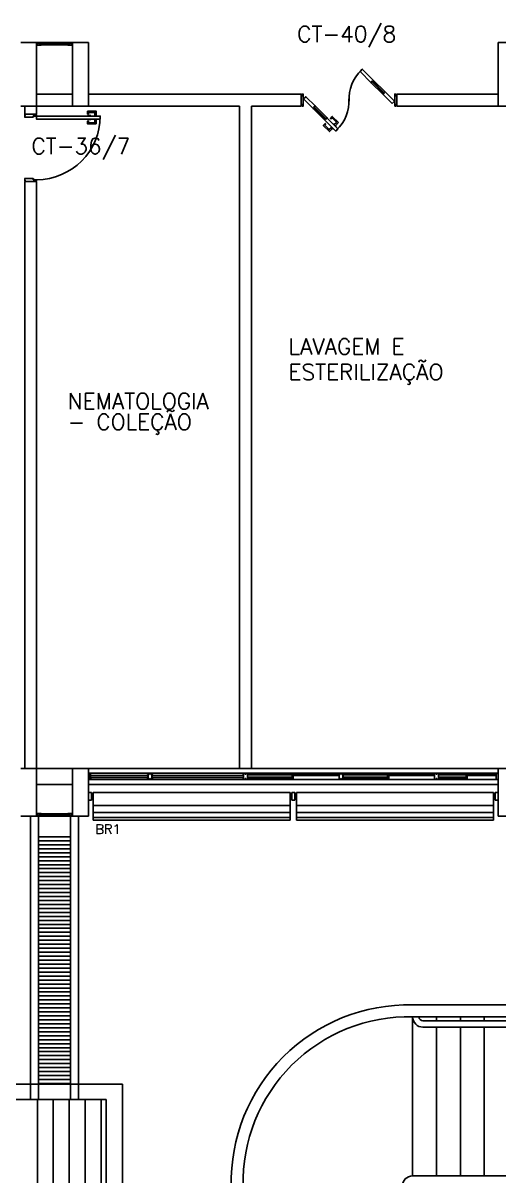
# Model space of a CAD drawing. Header units: millimetres. Extents: x 2686 to 2939, y 1294 to 1441.
# Drawn here: x 2784.3 to 2790.28, y 1327.4 to 1341.89 of the extents above; entities that cross this region are included whole.
import ezdxf

# ---------------------------------------------------------------- set-up
doc = ezdxf.new("R2010")
doc.units = ezdxf.units.MM
doc.linetypes.add('HIDDEN', pattern=[0.375, 0.25, -0.125])
for name, color, linetype in [('AR-ALV', 2, 'Continuous'), ('AR-ALV-C', 2, 'Continuous'), ('AR-BRISES', 1, 'Continuous'), ('AR-CALÇADA', 1, 'Continuous'), ('AR-COB VISTA 02', 1, 'Continuous'), ('AR-COB-V1', 1, 'Continuous'), ('AR-COB-V2', 1, 'Continuous'), ('AR-COB-V3', 1, 'Continuous'), ('AR-CORRIMAO-V', 52, 'Continuous'), ('AR-ESQ', 1, 'Continuous'), ('AR-ESTC', 3, 'Continuous'), ('AR-PEITORIL', 1, 'Continuous'), ('AR-PISO', 1, 'Continuous'), ('AR-PISO-V1', 1, 'Continuous'), ('AR-PORTA', 1, 'Continuous'), ('AR-PROJ', 1, 'HIDDEN'), ('BR-LINHAS', 1, 'Continuous'), ('BR-MONTANTE', 242, 'Continuous'), ('BR-PAINEL', 1, 'Continuous'), ('BR-SUPORTE', 1, 'Continuous'), ('BR-TEXTO', 2, 'Continuous'), ('DT-ESQ-BAGUETE-C', 1, 'Continuous'), ('DT-ESQ-BAGUETE-V', 1, 'Continuous'), ('DT-ESQ-CHAPA DOBRADA-V', 1, 'Continuous'), ('DT-ESQ-MARCO-V', 1, 'Continuous'), ('DT-ESQ-PERFIL CADEIRA-C', 2, 'Continuous'), ('DT-ESQ-PERFIL CADEIRA-V', 2, 'Continuous'), ('DT-ESQ-PERFIL U SIMPLES-C', 2, 'Continuous'), ('DT-ESQ-PERFIL U-C', 2, 'Continuous'), ('DT-ESQ-PERFIL U-V', 1, 'Continuous'), ('DT-ESQ-VENEZIANA-C', 1, 'Continuous'), ('DT-ESQ-VENEZIANA-V', 1, 'Continuous'), ('DT-ESQ-VIDRO-C', 2, 'Continuous'), ('DT-TXTMOD', 1, 'Continuous'), ('ENDEREÇO', 2, 'Continuous'), ('insercao', 4, 'Continuous'), ('maçaneta', 1, 'Continuous'), ('mov', 1, 'Continuous'), ('PLAT-CONG', 7, 'Continuous'), ('PM-PERFIL U-C', 2, 'Continuous'), ('PM-VIDRO', 2, 'Continuous'), ('pm1', 2, 'Continuous'), ('pm2', 2, 'Continuous'), ('TEXTO', 2, 'Continuous')]:
    doc.layers.add(name, color=color, linetype=linetype)
doc.styles.add('S10', font='simplex.shx', dxfattribs={"height": 0.1})
doc.styles.add('S12', font='simplex.shx', dxfattribs={"width": 1.1, "height": 0.12})
doc.styles.add('UNB-100', font='simplex.shx', dxfattribs={"height": 0.2})
doc.styles.add('UNB1-100', font='simplex.shx', dxfattribs={"height": 0.2})

# ---------------------------------------------------------------- blocks, each defined once
blk = doc.blocks.new('DET-GS-COBERTURA')
at = {"layer": 'AR-COB VISTA 02', "color": 2}
for p, q in [((210.953, -517.188), (210.953, -516.548)), ((211.153, -517.188), (211.153, -516.548)), ((211.353, -517.188), (211.353, -516.548)), ((211.553, -517.188), (211.553, -516.548)), ((211.753, -517.188), (211.753, -516.548))]:
    blk.add_line(p, q, dxfattribs=at)
at = {"layer": 'AR-COB-V1'}
blk.add_line((204.518, -516.548), (211.818, -516.548), dxfattribs=at)
at = {"layer": 'AR-COB-V2'}
blk.add_line((211.818, -520.383), (211.818, -516.548), dxfattribs=at)
at = {"layer": 'AR-COB-V3'}
for p, q in [((210.953, -517.188), (210.953, -517.827)), ((211.153, -517.188), (211.153, -517.827)), ((211.353, -517.188), (211.353, -517.827)), ((211.553, -517.188), (211.553, -517.827)), ((211.753, -517.188), (211.753, -517.827))]:
    blk.add_line(p, q, dxfattribs=at)
at = {"layer": 'AR-PISO', "linetype": 'Continuous'}
for p, q in [((210.868, -516.358), (210.868, -512.989)), ((211.468, -512.989), (210.868, -512.989)), ((210.968, -516.358), (210.968, -512.989)), ((211.368, -516.358), (211.368, -512.989)), ((211.468, -516.358), (211.468, -512.989)), ((210.968, -513.248), (211.368, -513.248)), ((210.968, -513.298), (211.368, -513.298)), ((210.968, -513.348), (211.368, -513.348)), ((210.968, -513.398), (211.368, -513.398)), ((210.968, -513.448), (211.368, -513.448)), ((210.968, -513.498), (211.368, -513.498)), ((210.968, -513.548), (211.368, -513.548)), ((210.968, -513.598), (211.368, -513.598)), ((210.968, -513.648), (211.368, -513.648)), ((210.968, -513.698), (211.368, -513.698)), ((210.968, -513.748), (211.368, -513.748)), ((210.968, -513.798), (211.368, -513.798)), ((210.968, -513.848), (211.368, -513.848)), ((210.968, -513.898), (211.368, -513.898)), ((210.968, -513.948), (211.368, -513.948)), ((210.968, -513.998), (211.368, -513.998)), ((210.968, -514.048), (211.368, -514.048)), ((210.968, -514.098), (211.368, -514.098)), ((210.968, -514.148), (211.368, -514.148)), ((210.968, -514.198), (211.368, -514.198)), ((210.968, -514.248), (211.368, -514.248)), ((210.968, -514.298), (211.368, -514.298)), ((210.968, -514.348), (211.368, -514.348)), ((210.968, -514.398), (211.368, -514.398)), ((210.968, -514.448), (211.368, -514.448)), ((210.968, -514.498), (211.368, -514.498)), ((210.968, -514.548), (211.368, -514.548)), ((210.968, -514.598), (211.368, -514.598)), ((210.968, -514.648), (211.368, -514.648)), ((210.968, -514.698), (211.368, -514.698)), ((210.968, -514.748), (211.368, -514.748)), ((210.968, -514.798), (211.368, -514.798)), ((210.968, -514.848), (211.368, -514.848)), ((210.968, -514.898), (211.368, -514.898)), ((210.968, -514.948), (211.368, -514.948)), ((210.968, -514.998), (211.368, -514.998)), ((210.968, -515.048), (211.368, -515.048)), ((210.968, -515.098), (211.368, -515.098)), ((210.968, -515.148), (211.368, -515.148)), ((210.968, -515.198), (211.368, -515.198)), ((210.968, -515.248), (211.368, -515.248)), ((210.968, -515.298), (211.368, -515.298)), ((210.968, -515.348), (211.368, -515.348)), ((210.968, -515.398), (211.368, -515.398)), ((210.968, -515.448), (211.368, -515.448)), ((210.968, -515.498), (211.368, -515.498)), ((210.968, -515.548), (211.368, -515.548)), ((210.968, -515.598), (211.368, -515.598)), ((210.968, -515.648), (211.368, -515.648)), ((210.968, -515.648), (211.368, -515.648)), ((210.968, -515.698), (211.368, -515.698)), ((210.968, -515.698), (211.368, -515.698)), ((210.968, -515.748), (211.368, -515.748)), ((210.968, -515.798), (211.368, -515.798)), ((210.968, -515.848), (211.368, -515.848)), ((210.968, -515.898), (211.368, -515.898)), ((210.968, -515.948), (211.368, -515.948)), ((210.968, -515.998), (211.368, -515.998)), ((210.968, -516.048), (211.368, -516.048)), ((210.968, -516.098), (211.368, -516.098)), ((210.968, -516.148), (211.368, -516.148)), ((210.968, -516.198), (211.368, -516.198)), ((210.968, -516.248), (211.368, -516.248)), ((211.818, -516.358), (204.518, -516.358)), ((210.968, -516.298), (211.368, -516.298)), ((210.968, -516.348), (211.368, -516.348))]:
    blk.add_line(p, q, dxfattribs=at)
at = {"layer": 'AR-PROJ'}
for p, q in [((210.868, -516.358), (210.868, -516.548)), ((210.968, -516.358), (210.968, -516.548)), ((211.368, -516.358), (211.368, -516.548)), ((211.468, -516.358), (211.468, -516.548))]:
    blk.add_line(p, q, dxfattribs=at)
blk = doc.blocks.new('A$C5F2C59A8')
at = {"layer": 'AR-ALV-C'}
for points in [[(4.85, 15.75), (4.85, 16.07, -0.426898), (7.13, 18.35), (9.83, 18.35)], [(5, 15.75), (5, 16.07, -0.427792), (7.13, 18.2), (9.83, 18.2)]]:
    blk.add_lwpolyline(points, format="xyb", dxfattribs=at)
at = {"layer": 'AR-CORRIMAO-V'}
for p, q in [((9.7, 18.15), (7.26, 18.15)), ((9.7, 18.07), (7.26, 18.07)), ((7.13, 16.2), (9.83, 16.2))]:
    blk.add_line(p, q, dxfattribs=at)
for radius in [0.13, 0.05]:
    blk.add_arc((7.26, 18.2), radius, 180, 270, dxfattribs=at)
at = {"layer": 'AR-PISO-V1'}
for p, q in [((7.13, 16.2), (7.13, 18.2)), ((7.43, 18.15), (7.43, 18.2)), ((7.73, 18.15), (7.73, 18.2)), ((8.03, 18.15), (8.03, 18.2)), ((7.43, 16.2), (7.43, 18.07)), ((7.73, 16.2), (7.73, 18.07)), ((8.03, 16.2), (8.03, 18.07))]:
    blk.add_line(p, q, dxfattribs=at)
blk = doc.blocks.new('EF50-P')
at = {"layer": 'DT-ESQ-BAGUETE-C', "ltscale": 0.1}
for points in [[(2.048, -0.125), (2.035, -0.125), (2.035, -0.124), (2.048, -0.124, 0.414214), (2.048, -0.123), (2.048, -0.112, 0.414214), (2.048, -0.112), (2.035, -0.112), (2.035, -0.11), (2.048, -0.11, -0.414214), (2.05, -0.112), (2.05, -0.124, -0.414214)], [(2.526, -0.125), (2.54, -0.125), (2.54, -0.124), (2.527, -0.124, -0.414214), (2.526, -0.123), (2.526, -0.112, -0.414214), (2.527, -0.112), (2.54, -0.112), (2.54, -0.11), (2.526, -0.11, 0.414214), (2.525, -0.112), (2.525, -0.124, 0.414214)], [(2.61, -0.08), (2.596, -0.08), (2.596, -0.078), (2.609, -0.078, 0.414214), (2.61, -0.078), (2.61, -0.067, 0.414214), (2.609, -0.067), (2.596, -0.067), (2.596, -0.065), (2.61, -0.065, -0.414214), (2.611, -0.067), (2.611, -0.078, -0.414214)], [(3.101, -0.08), (3.115, -0.08), (3.115, -0.078), (3.102, -0.078, -0.414214), (3.101, -0.078), (3.101, -0.067, -0.414214), (3.102, -0.067), (3.115, -0.067), (3.115, -0.065), (3.101, -0.065, 0.414214), (3.1, -0.067), (3.1, -0.078, 0.414214)], [(3.248, -0.125), (3.235, -0.125), (3.235, -0.124), (3.248, -0.124, 0.414214), (3.248, -0.123), (3.248, -0.112, 0.414214), (3.248, -0.112), (3.235, -0.112), (3.235, -0.11), (3.248, -0.11, -0.414214), (3.25, -0.112), (3.25, -0.124, -0.414214)], [(3.726, -0.125), (3.74, -0.125), (3.74, -0.124), (3.727, -0.124, -0.414214), (3.726, -0.123), (3.726, -0.112, -0.414214), (3.727, -0.112), (3.74, -0.112), (3.74, -0.11), (3.726, -0.11, 0.414214), (3.725, -0.112), (3.725, -0.124, 0.414214)], [(3.81, -0.08), (3.796, -0.08), (3.796, -0.078), (3.809, -0.078, 0.414214), (3.81, -0.078), (3.81, -0.067, 0.414214), (3.809, -0.067), (3.796, -0.067), (3.796, -0.065), (3.81, -0.065, -0.414214), (3.811, -0.067), (3.811, -0.078, -0.414214)], [(4.301, -0.08), (4.315, -0.08), (4.315, -0.078), (4.302, -0.078, -0.414214), (4.301, -0.078), (4.301, -0.067, -0.414214), (4.302, -0.067), (4.315, -0.067), (4.315, -0.065), (4.301, -0.065, 0.414214), (4.3, -0.067), (4.3, -0.078, 0.414214)], [(4.448, -0.125), (4.435, -0.125), (4.435, -0.124), (4.448, -0.124, 0.414214), (4.448, -0.123), (4.448, -0.112, 0.414214), (4.448, -0.112), (4.435, -0.112), (4.435, -0.11), (4.448, -0.11, -0.414214), (4.45, -0.112), (4.45, -0.124, -0.414214)], [(4.714, -0.125), (4.727, -0.125), (4.727, -0.124), (4.714, -0.124, -0.414214), (4.714, -0.123), (4.714, -0.112, -0.414214), (4.714, -0.112), (4.727, -0.112), (4.727, -0.11), (4.714, -0.11, 0.414214), (4.712, -0.112), (4.712, -0.124, 0.414214)], [(4.797, -0.08), (4.784, -0.08), (4.784, -0.078), (4.797, -0.078, 0.414214), (4.797, -0.078), (4.797, -0.067, 0.414214), (4.797, -0.067), (4.784, -0.067), (4.784, -0.065), (4.797, -0.065, -0.414214), (4.799, -0.067), (4.799, -0.078, -0.414214)], [(5.076, -0.08), (5.09, -0.08), (5.09, -0.078), (5.077, -0.078, -0.414214), (5.076, -0.078), (5.076, -0.067, -0.414214), (5.077, -0.067), (5.09, -0.067), (5.09, -0.065), (5.076, -0.065, 0.414214), (5.075, -0.067), (5.075, -0.078, 0.414214)]]:
    blk.add_lwpolyline(points, format="xyb", close=True, dxfattribs=at)
at = {"layer": 'DT-ESQ-BAGUETE-V', "ltscale": 0.1}
for p, q in [((2.048, -0.11), (2.526, -0.11)), ((2.61, -0.065), (3.101, -0.065)), ((3.248, -0.11), (3.726, -0.11)), ((3.81, -0.065), (4.301, -0.065)), ((4.448, -0.11), (4.714, -0.11)), ((4.797, -0.065), (5.076, -0.065))]:
    blk.add_line(p, q, dxfattribs=at)
at = {"layer": 'DT-ESQ-CHAPA DOBRADA-V', "ltscale": 0.1}
for p, q in [((2, -0.077), (2.561, -0.077)), ((2, -0.08), (2.561, -0.08)), ((3.2, -0.077), (3.761, -0.077)), ((3.2, -0.08), (3.761, -0.08)), ((4.4, -0.077), (4.749, -0.077)), ((4.4, -0.08), (4.749, -0.08))]:
    blk.add_line(p, q, dxfattribs=at)
at = {"layer": 'DT-ESQ-MARCO-V', "ltscale": 0.1}
for p, q in [((0.023, -0.06), (0.751, -0.06)), ((0.023, -0.14), (0.751, -0.14)), ((0.798, -0.06), (1.951, -0.06)), ((0.798, -0.14), (1.951, -0.14))]:
    blk.add_line(p, q, dxfattribs=at)
at = {"layer": 'DT-ESQ-PERFIL CADEIRA-C', "ltscale": 0.1}
for p, q in [((2, -0.134), (2.048, -0.134)), ((2.573, -0.134), (2.526, -0.134)), ((2.563, -0.088), (2.61, -0.088)), ((3.15, -0.088), (3.101, -0.088)), ((3.2, -0.134), (3.248, -0.134)), ((3.773, -0.134), (3.726, -0.134)), ((3.763, -0.088), (3.81, -0.088)), ((4.35, -0.088), (4.301, -0.088)), ((4.4, -0.134), (4.448, -0.134)), ((4.76, -0.134), (4.714, -0.134)), ((4.751, -0.088), (4.797, -0.088)), ((5.125, -0.088), (5.076, -0.088))]:
    blk.add_line(p, q, dxfattribs=at)
for points in [[(2.048, -0.135), (2, -0.135), (2, -0.134), (2.035, -0.134, -0.198912), (2.034, -0.133, -0.198913), (2.033, -0.132), (2.033, -0.112, 0.414214), (2.033, -0.112), (2, -0.112), (2, -0.11), (2.033, -0.11, -0.414214), (2.035, -0.112), (2.035, -0.124), (2.035, -0.125), (2.035, -0.132), (2.048, -0.132, -1)], [(2.526, -0.132, 1), (2.526, -0.135), (2.573, -0.135, 0.414214), (2.575, -0.133), (2.575, -0.112, 0.414214), (2.573, -0.11), (2.541, -0.11, 0.414214), (2.54, -0.112), (2.54, -0.132)], [(2.54, -0.134, 0.198913), (2.541, -0.133, 0.198913), (2.541, -0.132), (2.541, -0.112, -0.414214), (2.542, -0.112), (2.573, -0.112, -0.414214), (2.573, -0.112), (2.573, -0.133, -0.414214), (2.573, -0.134)], [(2.61, -0.087, -1), (2.61, -0.09), (2.563, -0.09, -0.414214), (2.561, -0.088), (2.561, -0.067, -0.414214), (2.563, -0.065), (2.595, -0.065, -0.414214), (2.596, -0.067), (2.596, -0.087)], [(2.596, -0.088, -0.198913), (2.595, -0.088, -0.198913), (2.595, -0.087), (2.595, -0.067, 0.414214), (2.594, -0.067), (2.563, -0.067, 0.414214), (2.563, -0.067), (2.563, -0.088, 0.414214), (2.563, -0.088)], [(3.101, -0.09), (3.15, -0.09), (3.15, -0.088), (3.115, -0.088, 0.198912), (3.116, -0.088, 0.198913), (3.116, -0.087), (3.116, -0.067, -0.414214), (3.117, -0.067), (3.15, -0.067), (3.15, -0.065), (3.116, -0.065, 0.414214), (3.115, -0.067), (3.115, -0.078), (3.115, -0.08), (3.115, -0.087), (3.101, -0.087, 1)], [(3.248, -0.135), (3.2, -0.135), (3.2, -0.134), (3.235, -0.134, -0.198912), (3.234, -0.133, -0.198913), (3.233, -0.132), (3.233, -0.112, 0.414214), (3.233, -0.112), (3.2, -0.112), (3.2, -0.11), (3.233, -0.11, -0.414214), (3.235, -0.112), (3.235, -0.124), (3.235, -0.125), (3.235, -0.132), (3.248, -0.132, -1)], [(3.726, -0.132, 1), (3.726, -0.135), (3.773, -0.135, 0.414214), (3.775, -0.133), (3.775, -0.112, 0.414214), (3.773, -0.11), (3.741, -0.11, 0.414214), (3.74, -0.112), (3.74, -0.132)], [(3.74, -0.134, 0.198913), (3.741, -0.133, 0.198913), (3.741, -0.132), (3.741, -0.112, -0.414214), (3.742, -0.112), (3.773, -0.112, -0.414214), (3.773, -0.112), (3.773, -0.133, -0.414214), (3.773, -0.134)], [(3.81, -0.087, -1), (3.81, -0.09), (3.763, -0.09, -0.414214), (3.761, -0.088), (3.761, -0.067, -0.414214), (3.763, -0.065), (3.795, -0.065, -0.414214), (3.796, -0.067), (3.796, -0.087)], [(3.796, -0.088, -0.198913), (3.795, -0.088, -0.198913), (3.795, -0.087), (3.795, -0.067, 0.414214), (3.794, -0.067), (3.763, -0.067, 0.414214), (3.763, -0.067), (3.763, -0.088, 0.414214), (3.763, -0.088)], [(4.301, -0.09), (4.35, -0.09), (4.35, -0.088), (4.315, -0.088, 0.198912), (4.316, -0.088, 0.198913), (4.316, -0.087), (4.316, -0.067, -0.414214), (4.317, -0.067), (4.35, -0.067), (4.35, -0.065), (4.316, -0.065, 0.414214), (4.315, -0.067), (4.315, -0.078), (4.315, -0.08), (4.315, -0.087), (4.301, -0.087, 1)], [(4.448, -0.135), (4.4, -0.135), (4.4, -0.134), (4.435, -0.134, -0.198912), (4.434, -0.133, -0.198913), (4.433, -0.132), (4.433, -0.112, 0.414214), (4.433, -0.112), (4.4, -0.112), (4.4, -0.11), (4.433, -0.11, -0.414214), (4.435, -0.112), (4.435, -0.124), (4.435, -0.125), (4.435, -0.132), (4.448, -0.132, -1)], [(4.714, -0.132, 1), (4.714, -0.135), (4.76, -0.135, 0.414214), (4.762, -0.133), (4.762, -0.112, 0.414214), (4.76, -0.11), (4.729, -0.11, 0.414214), (4.727, -0.112), (4.727, -0.132)], [(4.727, -0.134, 0.198913), (4.729, -0.133, 0.198913), (4.729, -0.132), (4.729, -0.112, -0.414214), (4.729, -0.112), (4.76, -0.112, -0.414214), (4.761, -0.112), (4.761, -0.133, -0.414214), (4.76, -0.134)], [(4.797, -0.087, -1), (4.797, -0.09), (4.751, -0.09, -0.414214), (4.749, -0.088), (4.749, -0.067, -0.414214), (4.751, -0.065), (4.782, -0.065, -0.414214), (4.784, -0.067), (4.784, -0.087)], [(4.784, -0.088, -0.198913), (4.783, -0.088, -0.198913), (4.782, -0.087), (4.782, -0.067, 0.414214), (4.782, -0.067), (4.751, -0.067, 0.414214), (4.75, -0.067), (4.75, -0.088, 0.414214), (4.751, -0.088)], [(5.076, -0.09), (5.125, -0.09), (5.125, -0.088), (5.09, -0.088, 0.198912), (5.091, -0.088, 0.198913), (5.091, -0.087), (5.091, -0.067, -0.414214), (5.092, -0.067), (5.125, -0.067), (5.125, -0.065), (5.091, -0.065, 0.414214), (5.09, -0.067), (5.09, -0.078), (5.09, -0.08), (5.09, -0.087), (5.076, -0.087, 1)]]:
    blk.add_lwpolyline(points, format="xyb", close=True, dxfattribs=at)
at = {"layer": 'DT-ESQ-PERFIL CADEIRA-V', "ltscale": 0.1}
for p, q in [((2.048, -0.135), (2.526, -0.135)), ((2.595, -0.09), (3.101, -0.09)), ((3.248, -0.135), (3.726, -0.135)), ((3.795, -0.09), (4.301, -0.09)), ((4.448, -0.135), (4.714, -0.135)), ((4.782, -0.09), (5.076, -0.09))]:
    blk.add_line(p, q, dxfattribs=at)
at = {"layer": 'DT-ESQ-PERFIL U SIMPLES-C', "ltscale": 0.1}
for points in [[(2.563, -0.102), (2.571, -0.102), (2.571, -0.1), (2.563, -0.1, -0.414214), (2.563, -0.1), (2.563, -0.092, -0.414214), (2.563, -0.091), (2.571, -0.091), (2.571, -0.09), (2.563, -0.09, 0.414214), (2.561, -0.092), (2.561, -0.1, 0.414214)], [(2.573, -0.098), (2.565, -0.098), (2.565, -0.1), (2.573, -0.1, -0.414214), (2.573, -0.1), (2.573, -0.108, -0.414214), (2.573, -0.108), (2.565, -0.108), (2.565, -0.11), (2.573, -0.11, 0.414214), (2.575, -0.108), (2.575, -0.1, 0.414214)], [(3.763, -0.102), (3.771, -0.102), (3.771, -0.1), (3.763, -0.1, -0.414214), (3.763, -0.1), (3.763, -0.092, -0.414214), (3.763, -0.091), (3.771, -0.091), (3.771, -0.09), (3.763, -0.09, 0.414214), (3.761, -0.092), (3.761, -0.1, 0.414214)], [(3.773, -0.098), (3.765, -0.098), (3.765, -0.1), (3.773, -0.1, -0.414214), (3.773, -0.1), (3.773, -0.108, -0.414214), (3.773, -0.108), (3.765, -0.108), (3.765, -0.11), (3.773, -0.11, 0.414214), (3.775, -0.108), (3.775, -0.1, 0.414214)], [(4.751, -0.102), (4.759, -0.102), (4.759, -0.1), (4.751, -0.1, -0.414214), (4.75, -0.1), (4.75, -0.092, -0.414214), (4.751, -0.091), (4.759, -0.091), (4.759, -0.09), (4.751, -0.09, 0.414214), (4.749, -0.092), (4.749, -0.1, 0.414214)], [(4.76, -0.098), (4.752, -0.098), (4.752, -0.1), (4.76, -0.1, -0.414214), (4.761, -0.1), (4.761, -0.108, -0.414214), (4.76, -0.108), (4.752, -0.108), (4.752, -0.11), (4.76, -0.11, 0.414214), (4.762, -0.108), (4.762, -0.1, 0.414214)]]:
    blk.add_lwpolyline(points, format="xyb", close=True, dxfattribs=at)
at = {"layer": 'DT-ESQ-PERFIL U-C', "ltscale": 0.1}
for points in [[(0.025, -0.123), (0.025, -0.086), (0.038, -0.086, 1), (0.038, -0.083), (0.025, -0.083), (0.025, -0.062, 0.414214), (0.023, -0.06), (0.001, -0.06, 0.414214), (0, -0.062), (0, -0.075), (0.001, -0.075), (0.001, -0.062), (0.023, -0.062), (0.023, -0.083, 0.414214), (0.025, -0.084, 0.414214), (0.023, -0.086), (0.023, -0.123), (0.023, -0.139), (0.001, -0.139), (0.001, -0.125), (0, -0.125), (0, -0.139, 0.414214), (0.001, -0.14), (0.023, -0.14, 0.414214), (0.025, -0.139)], [(0.04, -0.086), (0.026, -0.086, 0.414214), (0.025, -0.087), (0.025, -0.114, 0.414214), (0.026, -0.116), (0.04, -0.116), (0.04, -0.114), (0.026, -0.114), (0.026, -0.087), (0.04, -0.087)], [(0.75, -0.123), (0.75, -0.086), (0.737, -0.086, -1), (0.737, -0.083), (0.75, -0.083), (0.75, -0.062, -0.414214), (0.751, -0.06), (0.773, -0.06, -0.414214), (0.775, -0.062), (0.775, -0.075), (0.773, -0.075), (0.773, -0.062), (0.751, -0.062), (0.751, -0.083, -0.414214), (0.75, -0.084, -0.414214), (0.751, -0.086), (0.751, -0.123), (0.751, -0.139), (0.773, -0.139), (0.773, -0.125), (0.775, -0.125), (0.775, -0.139, -0.414214), (0.773, -0.14), (0.751, -0.14, -0.414214), (0.75, -0.139)], [(0.735, -0.086), (0.748, -0.086, -0.414214), (0.75, -0.087), (0.75, -0.114, -0.414214), (0.748, -0.116), (0.735, -0.116), (0.735, -0.114), (0.748, -0.114), (0.748, -0.087), (0.735, -0.087)], [(0.8, -0.123), (0.8, -0.086), (0.813, -0.086, 1), (0.813, -0.083), (0.8, -0.083), (0.8, -0.062, 0.414214), (0.798, -0.06), (0.776, -0.06, 0.414214), (0.775, -0.062), (0.775, -0.075), (0.776, -0.075), (0.776, -0.062), (0.798, -0.062), (0.798, -0.083, 0.414214), (0.8, -0.084, 0.414214), (0.798, -0.086), (0.798, -0.123), (0.798, -0.139), (0.776, -0.139), (0.776, -0.125), (0.775, -0.125), (0.775, -0.139, 0.414214), (0.776, -0.14), (0.798, -0.14, 0.414214), (0.8, -0.139)], [(0.815, -0.086), (0.801, -0.086, 0.414214), (0.8, -0.087), (0.8, -0.114, 0.414214), (0.801, -0.116), (0.815, -0.116), (0.815, -0.114), (0.801, -0.114), (0.801, -0.087), (0.815, -0.087)], [(1.95, -0.123), (1.95, -0.086), (1.936, -0.086, -1), (1.936, -0.083), (1.95, -0.083), (1.95, -0.062, -0.414214), (1.951, -0.06), (1.973, -0.06, -0.414214), (1.975, -0.062), (1.975, -0.075), (1.973, -0.075), (1.973, -0.062), (1.951, -0.062), (1.951, -0.083, -0.414214), (1.95, -0.084, -0.414214), (1.951, -0.086), (1.951, -0.123), (1.951, -0.139), (1.973, -0.139), (1.973, -0.125), (1.975, -0.125), (1.975, -0.139, -0.414214), (1.973, -0.14), (1.951, -0.14, -0.414214), (1.95, -0.139)], [(1.935, -0.086), (1.948, -0.086, -0.414214), (1.95, -0.087), (1.95, -0.114, -0.414214), (1.948, -0.116), (1.935, -0.116), (1.935, -0.114), (1.948, -0.114), (1.948, -0.087), (1.935, -0.087)], [(1.975, -0.062, -0.414214), (1.976, -0.06), (1.998, -0.06, -0.414214), (2, -0.062), (2, -0.139, -0.414214), (1.998, -0.14), (1.976, -0.14, -0.414214), (1.975, -0.139), (1.975, -0.125), (1.976, -0.125), (1.976, -0.138, 0.414214), (1.977, -0.139), (1.998, -0.139, 0.414214), (1.998, -0.138), (1.998, -0.062, 0.414214), (1.998, -0.062), (1.977, -0.062, 0.414214), (1.976, -0.062), (1.976, -0.075), (1.975, -0.075)], [(3.175, -0.062, 0.414214), (3.173, -0.06), (3.151, -0.06, 0.414214), (3.15, -0.062), (3.15, -0.139, 0.414214), (3.151, -0.14), (3.173, -0.14, 0.414214), (3.175, -0.139), (3.175, -0.125), (3.173, -0.125), (3.173, -0.138, -0.414214), (3.173, -0.139), (3.152, -0.139, -0.414214), (3.151, -0.138), (3.151, -0.062, -0.414214), (3.152, -0.062), (3.173, -0.062, -0.414214), (3.173, -0.062), (3.173, -0.075), (3.175, -0.075)], [(3.175, -0.062, -0.414214), (3.176, -0.06), (3.198, -0.06, -0.414214), (3.2, -0.062), (3.2, -0.139, -0.414214), (3.198, -0.14), (3.176, -0.14, -0.414214), (3.175, -0.139), (3.175, -0.125), (3.176, -0.125), (3.176, -0.138, 0.414214), (3.177, -0.139), (3.198, -0.139, 0.414214), (3.198, -0.138), (3.198, -0.062, 0.414214), (3.198, -0.062), (3.177, -0.062, 0.414214), (3.176, -0.062), (3.176, -0.075), (3.175, -0.075)], [(4.375, -0.062, 0.414214), (4.373, -0.06), (4.351, -0.06, 0.414214), (4.35, -0.062), (4.35, -0.139, 0.414214), (4.351, -0.14), (4.373, -0.14, 0.414214), (4.375, -0.139), (4.375, -0.125), (4.373, -0.125), (4.373, -0.138, -0.414214), (4.373, -0.139), (4.352, -0.139, -0.414214), (4.351, -0.138), (4.351, -0.062, -0.414214), (4.352, -0.062), (4.373, -0.062, -0.414214), (4.373, -0.062), (4.373, -0.075), (4.375, -0.075)], [(4.375, -0.062, -0.414214), (4.376, -0.06), (4.398, -0.06, -0.414214), (4.4, -0.062), (4.4, -0.139, -0.414214), (4.398, -0.14), (4.376, -0.14, -0.414214), (4.375, -0.139), (4.375, -0.125), (4.376, -0.125), (4.376, -0.138, 0.414214), (4.377, -0.139), (4.398, -0.139, 0.414214), (4.398, -0.138), (4.398, -0.062, 0.414214), (4.398, -0.062), (4.377, -0.062, 0.414214), (4.376, -0.062), (4.376, -0.075), (4.375, -0.075)], [(5.15, -0.062, 0.414214), (5.148, -0.06), (5.126, -0.06, 0.414214), (5.125, -0.062), (5.125, -0.139, 0.414214), (5.126, -0.14), (5.148, -0.14, 0.414214), (5.15, -0.139), (5.15, -0.125), (5.148, -0.125), (5.148, -0.138, -0.414214), (5.148, -0.139), (5.127, -0.139, -0.414214), (5.126, -0.138), (5.126, -0.062, -0.414214), (5.127, -0.062), (5.148, -0.062, -0.414214), (5.148, -0.062), (5.148, -0.075), (5.15, -0.075)]]:
    blk.add_lwpolyline(points, format="xyb", close=True, dxfattribs=at)
for points in [[(0.025, -0.084), (0.038, -0.084)], [(0.75, -0.084), (0.737, -0.084)], [(0.8, -0.084), (0.813, -0.084)], [(1.95, -0.084), (1.936, -0.084)]]:
    blk.add_lwpolyline(points, dxfattribs=at)
at = {"layer": 'DT-ESQ-PERFIL U-V', "ltscale": 0.1}
for p, q in [((1.998, -0.06), (3.151, -0.06)), ((1.998, -0.14), (3.151, -0.14)), ((3.198, -0.06), (4.351, -0.06)), ((3.198, -0.14), (4.351, -0.14)), ((4.398, -0.06), (5.126, -0.06)), ((4.398, -0.14), (5.126, -0.14))]:
    blk.add_line(p, q, dxfattribs=at)
at = {"layer": 'DT-ESQ-VENEZIANA-C', "ltscale": 0.1}
for p, q in [((0.026, -0.113), (0.748, -0.113)), ((0.026, -0.114), (0.748, -0.114)), ((0.801, -0.113), (1.948, -0.113)), ((0.801, -0.114), (1.948, -0.114))]:
    blk.add_line(p, q, dxfattribs=at)
at = {"layer": 'DT-ESQ-VENEZIANA-V', "ltscale": 0.1}
for p, q in [((0.026, -0.087), (0.748, -0.087)), ((0.801, -0.087), (1.948, -0.087))]:
    blk.add_line(p, q, dxfattribs=at)
at = {"layer": 'DT-ESQ-VIDRO-C', "ltscale": 0.1}
for points in [[(2.038, -0.13), (2.038, -0.127), (2.537, -0.127), (2.537, -0.13)], [(3.112, -0.085), (3.112, -0.082), (2.599, -0.082), (2.599, -0.085)], [(3.238, -0.13), (3.238, -0.127), (3.737, -0.127), (3.737, -0.13)], [(4.312, -0.085), (4.312, -0.082), (3.799, -0.082), (3.799, -0.085)], [(4.438, -0.13), (4.438, -0.127), (4.724, -0.127), (4.724, -0.13)], [(5.087, -0.085), (5.087, -0.082), (4.786, -0.082), (4.786, -0.085)]]:
    blk.add_lwpolyline(points, close=True, dxfattribs=at)
at = {"layer": 'DT-TXTMOD', "ltscale": 0.1, "style": 'S10', "flags": 3}
for tag, p in [('M01', (0.025, -0.28)), ('M02', (0.325, -0.28)), ('M03', (0.627, -0.28)), ('M04', (0.929, -0.28)), ('M05', (1.231, -0.28)), ('M06', (1.532, -0.28)), ('M07', (1.834, -0.28)), ('M08', (2.136, -0.28)), ('M09', (2.438, -0.28)), ('M10', (2.739, -0.28)), ('M11', (3.041, -0.28)), ('M12', (3.343, -0.28)), ('M13', (3.645, -0.28)), ('M14', (3.946, -0.28)), ('M15', (4.248, -0.28)), ('M16', (4.55, -0.28)), ('M17', (4.852, -0.28))]:
    blk.add_attdef(tag, p, '', height=0.1, dxfattribs=at)
blk = doc.blocks.new('EF01-P')
at = {"layer": 'DT-ESQ-BAGUETE-C', "ltscale": 0.1}
for points in [[(0.002, 0.035), (0.015, 0.035), (0.015, 0.033), (0.002, 0.033), (0.002, 0.005), (0.015, 0.005), (0.015, 0.004), (0.002, 0.004, -0.414214), (0, 0.005), (0, 0.033, -0.414214)], [(0.448, 0.035), (0.435, 0.035), (0.435, 0.033), (0.448, 0.033), (0.448, 0.005), (0.435, 0.005), (0.435, 0.004), (0.448, 0.004, 0.414214), (0.45, 0.005), (0.45, 0.033, 0.414214)]]:
    blk.add_lwpolyline(points, format="xyb", close=True, dxfattribs=at)
at = {"layer": 'DT-ESQ-PERFIL CADEIRA-C', "ltscale": 0.1}
for points in [[(0.01, 0.002), (0.01, 0.003), (0.002, 0.003, 1), (0.002, 0), (0.015, 0, 0.414214), (0.016, 0.002), (0.016, 0.033), (0.043, 0.033)], [(0.043, 0.006), (0.018, 0.006), (0.018, 0.016), (0.016, 0.016), (0.016, 0.006, 0.414214), (0.018, 0.005), (0.043, 0.005), (0.056, 0.005, 1), (0.056, 0.008), (0.043, 0.008), (0.043, 0.02), (0.043, 0.032), (0.056, 0.032, 1), (0.056, 0.035), (0.043, 0.035), (0.016, 0.035, 0.414214), (0.015, 0.033), (0.015, 0.002), (0.002, 0.002)], [(0.041, 0.02), (0.041, 0.032, -0.414214), (0.043, 0.033), (0.056, 0.033)], [(0.041, 0.02), (0.041, 0.008, 0.414214), (0.043, 0.006), (0.056, 0.006)], [(0.407, 0.006), (0.432, 0.006), (0.432, 0.016), (0.433, 0.016), (0.433, 0.006, -0.414214), (0.432, 0.005), (0.407, 0.005), (0.394, 0.005, -1), (0.394, 0.008), (0.407, 0.008), (0.407, 0.02), (0.407, 0.032), (0.394, 0.032, -1), (0.394, 0.035), (0.407, 0.035), (0.433, 0.035, -0.414214), (0.435, 0.033), (0.435, 0.002), (0.448, 0.002)], [(0.408, 0.02), (0.408, 0.032, 0.414214), (0.407, 0.033), (0.394, 0.033)], [(0.408, 0.02), (0.408, 0.008, -0.414214), (0.407, 0.006), (0.394, 0.006)], [(0.44, 0.002), (0.44, 0.003), (0.448, 0.003, -1), (0.448, 0), (0.435, 0, -0.414214), (0.433, 0.002), (0.433, 0.033), (0.407, 0.033)]]:
    blk.add_lwpolyline(points, format="xyb", dxfattribs=at)
at = {"layer": 'DT-ESQ-PERFIL CADEIRA-V', "ltscale": 0.1}
blk.add_line((0.015, 0), (0.435, 0), dxfattribs=at)
at = {"layer": 'DT-ESQ-VENEZIANA-C', "ltscale": 0.1}
for p, q in [((0.043, 0.011), (0.407, 0.011)), ((0.043, 0.009), (0.407, 0.009))]:
    blk.add_line(p, q, dxfattribs=at)
at = {"layer": 'DT-ESQ-VENEZIANA-V', "ltscale": 0.1}
blk.add_line((0.043, 0.031), (0.407, 0.031), dxfattribs=at)
blk = doc.blocks.new('BR-MODULO1')
at = {"layer": 'BR-LINHAS'}
for p, q in [((0.06, -0.265), (2.535, -0.265)), ((2.615, -0.265), (5.09, -0.265)), ((0.06, -0.352), (2.535, -0.352)), ((0.06, -0.415), (2.535, -0.415)), ((2.615, -0.352), (5.09, -0.352)), ((2.615, -0.415), (5.09, -0.415))]:
    blk.add_line(p, q, dxfattribs=at)
at = {"layer": 'BR-MONTANTE'}
for p, q in [((0, -0.1), (0, -0.2)), ((0, -0.1), (0.04, -0.1)), ((0.04, -0.1), (0.04, -0.2)), ((2.555, -0.1), (2.595, -0.1)), ((2.555, -0.1), (2.555, -0.2)), ((2.595, -0.1), (2.595, -0.2)), ((5.11, -0.1), (5.11, -0.2)), ((5.11, -0.1), (5.15, -0.1)), ((5.15, -0.1), (5.15, -0.2)), ((0, -0.2), (0.04, -0.2)), ((2.555, -0.2), (2.595, -0.2)), ((5.11, -0.2), (5.15, -0.2))]:
    blk.add_line(p, q, dxfattribs=at)
at = {"layer": 'BR-PAINEL'}
for p, q in [((0.06, -0.1), (2.535, -0.1)), ((0.06, -0.1), (0.06, -0.45)), ((2.535, -0.1), (2.535, -0.45)), ((2.615, -0.1), (2.615, -0.45)), ((2.615, -0.1), (5.09, -0.1)), ((5.09, -0.1), (5.09, -0.45)), ((0.06, -0.45), (2.535, -0.45)), ((2.615, -0.45), (5.09, -0.45))]:
    blk.add_line(p, q, dxfattribs=at)
at = {"layer": 'BR-SUPORTE'}
for p, q in [((0.04, -0.14), (0.06, -0.14)), ((0.05, -0.14), (0.05, -0.16)), ((2.535, -0.14), (2.555, -0.14)), ((2.545, -0.14), (2.545, -0.16)), ((2.615, -0.14), (2.595, -0.14)), ((2.605, -0.14), (2.605, -0.16)), ((5.09, -0.14), (5.11, -0.14)), ((5.1, -0.14), (5.1, -0.16)), ((0.04, -0.16), (0.06, -0.16)), ((2.535, -0.16), (2.555, -0.16)), ((2.615, -0.16), (2.595, -0.16)), ((5.09, -0.16), (5.11, -0.16))]:
    blk.add_line(p, q, dxfattribs=at)
blk = doc.blocks.new('PM7B')
at = {"layer": 'maçaneta'}
for points in [[(0.732, -0.208), (0.771, -0.247), (0.785, -0.233), (0.758, -0.206, -0.414214), (0.758, -0.204), (0.813, -0.148), (0.827, -0.162), (0.834, -0.155), (0.81, -0.13)], [(0.806, -0.282), (0.845, -0.321), (0.923, -0.243), (0.898, -0.219), (0.891, -0.226), (0.905, -0.24), (0.849, -0.295, -0.414214), (0.847, -0.295), (0.82, -0.268)], [(0.845, -0.321), (0.806, -0.282), (0.82, -0.268), (0.847, -0.295, 0.414214), (0.849, -0.295), (0.905, -0.24), (0.891, -0.226), (0.898, -0.219), (0.923, -0.243)]]:
    blk.add_lwpolyline(points, format="xyb", close=True, dxfattribs=at)
for points in [[(0.792, -0.226), (0.764, -0.254), (0.767, -0.258), (0.795, -0.229)], [(0.792, -0.226), (0.764, -0.254), (0.767, -0.258), (0.795, -0.229)], [(0.827, -0.261), (0.799, -0.289), (0.795, -0.286), (0.824, -0.258)], [(0.827, -0.261), (0.799, -0.289), (0.795, -0.286), (0.824, -0.258)]]:
    blk.add_lwpolyline(points, close=True, dxfattribs=at)
at = {"layer": 'mov'}
for centre, start, end in [((0.099, 0.089), 356.8029, 46.3992), ((1.101, 0.061), 176.8029, 226.3992)]:
    blk.add_arc(centre, 0.501, start, end, dxfattribs=at)
at = {"layer": 'PM-PERFIL U-C'}
for p, q in [((0.01, 0.14), (0.01, 0.149)), ((0.012, 0.15), (0.023, 0.15)), ((0.023, 0.148), (0.012, 0.148)), ((0.012, 0.148), (0.012, 0.14)), ((0.023, 0.148), (0.023, 0.002)), ((0.025, 0.149), (0.025, 0.001)), ((1.175, 0.149), (1.175, 0.001)), ((1.188, 0.15), (1.176, 0.15)), ((1.177, 0.148), (1.188, 0.148)), ((1.177, 0.148), (1.177, 0.002)), ((1.188, 0.148), (1.188, 0.14)), ((1.19, 0.14), (1.19, 0.149)), ((0, 0.12), (0, 0.139)), ((0.002, 0.12), (0, 0.12)), ((0, 0.012), (0, 0.03)), ((0, 0.03), (0.002, 0.03)), ((0.001, 0.14), (0.01, 0.14)), ((0.01, 0.01), (0.001, 0.01)), ((0.01, 0.138), (0.002, 0.138)), ((0.002, 0.138), (0.002, 0.12)), ((0.002, 0.03), (0.002, 0.012)), ((0.002, 0.012), (0.01, 0.012)), ((0.01, 0.001), (0.01, 0.01)), ((0.012, 0.01), (0.012, 0.002)), ((0.012, 0.002), (0.023, 0.002)), ((0.023, 0), (0.012, 0)), ((1.188, 0.002), (1.177, 0.002)), ((1.176, 0), (1.188, 0)), ((1.188, 0.01), (1.188, 0.002)), ((1.189, 0.138), (1.198, 0.138)), ((1.198, 0.012), (1.189, 0.012)), ((1.198, 0.14), (1.19, 0.14)), ((1.19, 0.01), (1.198, 0.01)), ((1.19, 0.001), (1.19, 0.01)), ((1.198, 0.138), (1.198, 0.12)), ((1.198, 0.12), (1.2, 0.12)), ((1.198, 0.03), (1.198, 0.012)), ((1.2, 0.03), (1.198, 0.03)), ((1.2, 0.12), (1.2, 0.139)), ((1.2, 0.012), (1.2, 0.03))]:
    blk.add_line(p, q, dxfattribs=at)
for centre, start, end in [((0.012, 0.149), 90, 180), ((0.023, 0.149), 0, 90), ((1.176, 0.149), 90, 180), ((1.188, 0.149), 0, 90), ((0.001, 0.139), 90, 180), ((0.001, 0.012), 180, 270), ((0.01, 0.14), 270, 0), ((0.01, 0.01), 0, 90), ((0.012, 0.001), 180, 270), ((0.023, 0.001), 269.9386, 0), ((1.176, 0.001), 180, 270.0614), ((1.189, 0.14), 180, 270), ((1.189, 0.01), 90, 180), ((1.188, 0.001), 270, 0), ((1.198, 0.139), 0, 90), ((1.198, 0.012), 270, 0)]:
    blk.add_arc(centre, 0.0015, start, end, dxfattribs=at)
at = {"layer": 'PM-VIDRO'}
for p, q in [((0.161, 0.171), (0.302, 0.312)), ((0.309, 0.305), (0.168, 0.164)), ((0.891, -0.155), (1.032, -0.014)), ((1.039, -0.021), (0.898, -0.162))]:
    blk.add_line(p, q, dxfattribs=at)
at = {"layer": 'pm1'}
for p, q in [((0.302, 0.312), (0.291, 0.323)), ((0.302, 0.312), (0.309, 0.319)), ((0.327, 0.302), (0.309, 0.319)), ((0.316, 0.312), (0.309, 0.305)), ((0.32, 0.294), (0.309, 0.305)), ((0.327, 0.302), (0.32, 0.294)), ((0.03, 0.061), (0.15, 0.181)), ((0.178, 0.153), (0.058, 0.033)), ((0.15, 0.181), (0.161, 0.171)), ((0.154, 0.164), (0.161, 0.171)), ((0.171, 0.146), (0.154, 0.164)), ((0.168, 0.164), (0.161, 0.157)), ((0.168, 0.164), (0.178, 0.153)), ((0.178, 0.153), (0.171, 0.146)), ((0.058, 0.033), (0.03, 0.061)), ((1.022, -0.003), (1.029, 0.004)), ((1.029, 0.004), (1.046, -0.014)), ((0.873, -0.152), (0.88, -0.144)), ((0.88, -0.144), (0.891, -0.155)), ((1.032, -0.014), (1.039, -0.007)), ((1.046, -0.014), (1.039, -0.021)), ((0.873, -0.152), (0.891, -0.169)), ((0.884, -0.162), (0.891, -0.155)), ((0.898, -0.162), (0.891, -0.169)), ((0.898, -0.162), (0.909, -0.173))]:
    blk.add_line(p, q, dxfattribs=at)
for points in [[(0.291, 0.323), (0.433, 0.464), (0.461, 0.436), (0.32, 0.294)], [(1.032, -0.014), (1.022, -0.003), (1.142, 0.117), (1.17, 0.089), (1.05, -0.031), (1.039, -0.021)], [(0.909, -0.173), (0.767, -0.314), (0.739, -0.286), (0.873, -0.152)]]:
    blk.add_lwpolyline(points, dxfattribs=at)
at = {"layer": 'pm2', "color": 1}
for p, q in [((0.15, 0.181), (0.291, 0.323)), ((0.32, 0.294), (0.178, 0.153)), ((0.88, -0.144), (1.022, -0.003)), ((1.05, -0.031), (0.909, -0.173))]:
    blk.add_line(p, q, dxfattribs=at)
blk = doc.blocks.new('PM3')
at = {"layer": 'maçaneta'}
for points in [[(0.02, 0.825), (-0.035, 0.825), (-0.035, 0.715), (0, 0.715), (0, 0.725), (-0.02, 0.725), (-0.02, 0.804, -0.414214), (-0.019, 0.805), (0.02, 0.805)], [(0.125, 0.825), (0.07, 0.825), (0.07, 0.805), (0.108, 0.805, -0.414214), (0.11, 0.804), (0.11, 0.725), (0.09, 0.725), (0.09, 0.715), (0.125, 0.715)]]:
    blk.add_lwpolyline(points, format="xyb", close=True, dxfattribs=at)
for points in [[(0.02, 0.715), (0.02, 0.755), (0.025, 0.755), (0.025, 0.715)], [(0.07, 0.715), (0.07, 0.755), (0.065, 0.755), (0.065, 0.715)]]:
    blk.add_lwpolyline(points, close=True, dxfattribs=at)
at = {"layer": 'mov'}
blk.add_arc((0.025, 0.075), 0.8, 0, 90, dxfattribs=at)
at = {"layer": 'PM-PERFIL U-C'}
for p, q in [((0, 0.045), (0, 0.063)), ((0.002, 0.045), (0, 0.045)), ((0.001, 0.065), (0.01, 0.065)), ((0.002, 0.063), (0.002, 0.045)), ((0.01, 0.063), (0.002, 0.063)), ((0.01, 0.065), (0.01, 0.073)), ((0.011, 0.075), (0.023, 0.075)), ((0.012, 0.073), (0.012, 0.064)), ((0.023, 0.073), (0.012, 0.073)), ((0.023, 0.033), (0.023, 0.073)), ((0.038, 0.032), (0.024, 0.032)), ((0.025, 0.073), (0.025, 0.034)), ((0.038, 0.034), (0.025, 0.034)), ((0.038, 0.032), (0.038, -0.073)), ((0.04, 0.032), (0.04, -0.074)), ((0.81, 0.032), (0.81, -0.074)), ((0.812, 0.034), (0.825, 0.034)), ((0.812, 0.032), (0.826, 0.032)), ((0.812, 0.032), (0.812, -0.073)), ((0.825, 0.073), (0.825, 0.034)), ((0.839, 0.075), (0.827, 0.075)), ((0.827, 0.073), (0.838, 0.073)), ((0.827, 0.033), (0.827, 0.073)), ((0.838, 0.073), (0.838, 0.064)), ((0.84, 0.065), (0.84, 0.073)), ((0.849, 0.065), (0.84, 0.065)), ((0.84, 0.063), (0.848, 0.063)), ((0.848, 0.063), (0.848, 0.045)), ((0.848, 0.045), (0.85, 0.045)), ((0.85, 0.045), (0.85, 0.063)), ((0, -0.045), (0.002, -0.045)), ((0, -0.064), (0, -0.045)), ((0.01, -0.065), (0.001, -0.065)), ((0.002, -0.045), (0.002, -0.063)), ((0.002, -0.063), (0.01, -0.063)), ((0.01, -0.074), (0.01, -0.065)), ((0.038, -0.075), (0.011, -0.075)), ((0.012, -0.065), (0.012, -0.073)), ((0.012, -0.073), (0.038, -0.073)), ((0.838, -0.073), (0.812, -0.073)), ((0.812, -0.075), (0.839, -0.075)), ((0.838, -0.065), (0.838, -0.073)), ((0.848, -0.063), (0.84, -0.063)), ((0.84, -0.074), (0.84, -0.065)), ((0.84, -0.065), (0.849, -0.065)), ((0.85, -0.045), (0.848, -0.045)), ((0.848, -0.045), (0.848, -0.063)), ((0.85, -0.064), (0.85, -0.045))]:
    blk.add_line(p, q, dxfattribs=at)
for centre, start, end in [((0.001, 0.063), 90, 180), ((0.011, 0.073), 90, 180), ((0.01, 0.064), 270, 0), ((0.023, 0.073), 360, 90), ((0.024, 0.033), 180, 270), ((0.038, 0.032), 0, 90), ((0.812, 0.032), 90, 180), ((0.827, 0.073), 90, 180), ((0.826, 0.033), 270, 0), ((0.84, 0.064), 180, 270), ((0.839, 0.073), 0, 90), ((0.849, 0.063), 0, 90), ((0.001, -0.064), 180, 270), ((0.01, -0.065), 0, 90), ((0.011, -0.074), 180, 270), ((0.038, -0.074), 269.9386, 0), ((0.812, -0.074), 180, 270.0614), ((0.84, -0.065), 90, 180), ((0.839, -0.074), 270, 0), ((0.849, -0.064), 270, 0)]:
    blk.add_arc(centre, 0.0015, start, end, dxfattribs=at)
at = {"layer": 'pm1'}
blk.add_lwpolyline([(0.065, 0.875), (0.065, 0.075), (0.025, 0.075), (0.025, 0.875)], close=True, dxfattribs=at)
blk = doc.blocks.new('EF01C-P')
at = {"layer": 'DT-ESQ-BAGUETE-C', "ltscale": 0.1}
for points in [[(0.002, 0.035), (0.015, 0.035), (0.015, 0.033), (0.002, 0.033), (0.002, 0.005), (0.015, 0.005), (0.015, 0.004), (0.002, 0.004, -0.414214), (0, 0.005), (0, 0.033, -0.414214)], [(0.448, 0.035), (0.435, 0.035), (0.435, 0.033), (0.448, 0.033), (0.448, 0.005), (0.435, 0.005), (0.435, 0.004), (0.448, 0.004, 0.414214), (0.45, 0.005), (0.45, 0.033, 0.414214)]]:
    blk.add_lwpolyline(points, format="xyb", close=True, dxfattribs=at)
at = {"layer": 'DT-ESQ-PERFIL CADEIRA-C', "ltscale": 0.1}
for points in [[(0.01, 0.002), (0.01, 0.003), (0.002, 0.003, 1), (0.002, 0), (0.015, 0, 0.414214), (0.016, 0.002), (0.016, 0.033), (0.043, 0.033)], [(0.043, 0.006), (0.018, 0.006), (0.018, 0.016), (0.016, 0.016), (0.016, 0.006, 0.414214), (0.018, 0.005), (0.043, 0.005), (0.056, 0.005, 1), (0.056, 0.008), (0.043, 0.008), (0.043, 0.02), (0.043, 0.032), (0.056, 0.032, 1), (0.056, 0.035), (0.043, 0.035), (0.016, 0.035, 0.414214), (0.015, 0.033), (0.015, 0.002), (0.002, 0.002)], [(0.041, 0.02), (0.041, 0.032, -0.414214), (0.043, 0.033), (0.056, 0.033)], [(0.041, 0.02), (0.041, 0.008, 0.414214), (0.043, 0.006), (0.056, 0.006)], [(0.407, 0.006), (0.432, 0.006), (0.432, 0.016), (0.433, 0.016), (0.433, 0.006, -0.414214), (0.432, 0.005), (0.407, 0.005), (0.394, 0.005, -1), (0.394, 0.008), (0.407, 0.008), (0.407, 0.02), (0.407, 0.032), (0.394, 0.032, -1), (0.394, 0.035), (0.407, 0.035), (0.433, 0.035, -0.414214), (0.435, 0.033), (0.435, 0.002), (0.448, 0.002)], [(0.408, 0.02), (0.408, 0.032, 0.414214), (0.407, 0.033), (0.394, 0.033)], [(0.408, 0.02), (0.408, 0.008, -0.414214), (0.407, 0.006), (0.394, 0.006)], [(0.44, 0.002), (0.44, 0.003), (0.448, 0.003, -1), (0.448, 0), (0.435, 0, -0.414214), (0.433, 0.002), (0.433, 0.033), (0.407, 0.033)]]:
    blk.add_lwpolyline(points, format="xyb", dxfattribs=at)
at = {"layer": 'DT-ESQ-PERFIL CADEIRA-V', "ltscale": 0.1}
blk.add_line((0.015, 0), (0.435, 0), dxfattribs=at)
at = {"layer": 'DT-ESQ-VENEZIANA-C', "ltscale": 0.1}
for p, q in [((0.043, 0.011), (0.407, 0.011)), ((0.043, 0.009), (0.407, 0.009))]:
    blk.add_line(p, q, dxfattribs=at)
at = {"layer": 'DT-ESQ-VENEZIANA-V', "ltscale": 0.1}
blk.add_line((0.043, 0.031), (0.407, 0.031), dxfattribs=at)
at = {"layer": 'DT-TXTMOD', "ltscale": 0.1, "style": 'S10', "flags": 3}
blk.add_attdef('EF01C', (0.021, -0.14), '', height=0.1, dxfattribs=at)
blk = doc.blocks.new('A$C63644613')
at = {"layer": 'AR-ALV-C'}
for points in [[(0, 9.992), (0, 10.312, -0.426898), (2.28, 12.592), (4.98, 12.592)], [(0.15, 9.992), (0.15, 10.312, -0.427792), (2.28, 12.442), (4.98, 12.442)]]:
    blk.add_lwpolyline(points, format="xyb", dxfattribs=at)
at = {"layer": 'AR-CORRIMAO-V'}
for p, q in [((4.85, 12.392), (2.41, 12.392)), ((4.85, 12.312), (2.41, 12.312)), ((2.28, 10.442), (4.98, 10.442))]:
    blk.add_line(p, q, dxfattribs=at)
for centre, radius, start, end in [((2.41, 12.442), 0.13, 180, 270), ((2.41, 12.442), 0.05, 180, 270), ((2.28, 10.312), 0.13, 90, 180)]:
    blk.add_arc(centre, radius, start, end, dxfattribs=at)
at = {"layer": 'AR-PISO-V1'}
for p, q in [((2.28, 10.442), (2.28, 12.442)), ((2.58, 12.392), (2.58, 12.442)), ((2.88, 12.392), (2.88, 12.442)), ((3.18, 12.392), (3.18, 12.442)), ((2.58, 10.442), (2.58, 12.312)), ((2.88, 10.442), (2.88, 12.312)), ((3.18, 10.442), (3.18, 12.312))]:
    blk.add_line(p, q, dxfattribs=at)
blk = doc.blocks.new('A$C53EB3577')
at = {"layer": 'AR-ALV-C'}
for points in [[(0, 18.45), (0, 18.77, -0.426898), (2.28, 21.05), (4.98, 21.05)], [(0.15, 18.45), (0.15, 18.77, -0.427792), (2.28, 20.9), (4.98, 20.9)]]:
    blk.add_lwpolyline(points, format="xyb", dxfattribs=at)
at = {"layer": 'AR-CORRIMAO-V'}
for p, q in [((4.85, 20.85), (2.41, 20.85)), ((4.85, 20.77), (2.41, 20.77)), ((2.28, 18.9), (4.98, 18.9))]:
    blk.add_line(p, q, dxfattribs=at)
for centre, radius, start, end in [((2.41, 20.9), 0.13, 180, 270), ((2.41, 20.9), 0.05, 180, 270), ((2.28, 18.77), 0.13, 90, 180)]:
    blk.add_arc(centre, radius, start, end, dxfattribs=at)
at = {"layer": 'AR-PISO-V1'}
for p, q in [((2.28, 18.9), (2.28, 20.9)), ((2.58, 20.85), (2.58, 20.9)), ((2.88, 20.85), (2.88, 20.9)), ((3.18, 20.85), (3.18, 20.9)), ((2.58, 18.9), (2.58, 20.77)), ((2.88, 18.9), (2.88, 20.77)), ((3.18, 18.9), (3.18, 20.77))]:
    blk.add_line(p, q, dxfattribs=at)

msp = doc.modelspace()

# ---------------------------------------------------------------- linework, layer by layer
at = {"layer": 'AR-ALV'}
for p, q in [((2784.471, 1341), (2784.921, 1341)), ((2785.121, 1341), (2787.796, 1341)), ((2787.796, 1341), (2787.796, 1340.85)), ((2788.996, 1341), (2788.996, 1340.85)), ((2790.271, 1341), (2788.996, 1341)), ((2784.321, 1340.75), (2784.321, 1340.85)), ((2784.471, 1340.85), (2784.921, 1340.85)), ((2784.471, 1340.85), (2784.471, 1340.75)), ((2784.921, 1340.85), (2787.021, 1340.85)), ((2787.021, 1340.85), (2787.021, 1332.525)), ((2787.171, 1340.85), (2787.171, 1332.525)), ((2787.171, 1340.85), (2787.796, 1340.85)), ((2790.271, 1340.85), (2788.996, 1340.85)), ((2784.471, 1340.75), (2784.321, 1340.75)), ((2784.321, 1339.9), (2784.321, 1332.525)), ((2784.321, 1339.9), (2784.471, 1339.9)), ((2784.471, 1339.9), (2784.471, 1332.525)), ((2784.321, 1332.525), (2784.921, 1332.525)), ((2787.021, 1332.525), (2787.171, 1332.525)), ((2784.471, 1332.325), (2784.921, 1332.325))]:
    msp.add_line(p, q, dxfattribs=at)
at = {"layer": 'AR-CALÇADA'}
for p, q in [((2785.246, 1328.556), (2785.552, 1328.556)), ((2785.552, 1328.556), (2785.552, 1324.34))]:
    msp.add_line(p, q, dxfattribs=at)
at = {"layer": 'AR-ESTC'}
for p, q in [((2784.271, 1341.65), (2784.471, 1341.65)), ((2784.471, 1341.65), (2784.471, 1340.85)), ((2784.921, 1340.85), (2784.921, 1341.65)), ((2784.921, 1341.65), (2785.121, 1341.65)), ((2785.121, 1341.65), (2785.121, 1340.85)), ((2790.271, 1340.85), (2790.271, 1341.65)), ((2790.271, 1341.65), (2790.471, 1341.65)), ((2784.471, 1340.85), (2784.271, 1340.85)), ((2785.121, 1340.85), (2784.921, 1340.85)), ((2790.471, 1340.85), (2790.271, 1340.85)), ((2784.271, 1332.525), (2784.471, 1332.525)), ((2784.471, 1332.525), (2784.471, 1331.925)), ((2784.921, 1331.925), (2784.921, 1332.525)), ((2784.921, 1332.525), (2785.121, 1332.525)), ((2785.121, 1332.525), (2785.121, 1331.925)), ((2790.271, 1331.925), (2790.271, 1332.525)), ((2790.271, 1332.525), (2790.471, 1332.525)), ((2784.471, 1331.925), (2784.271, 1331.925)), ((2785.121, 1331.925), (2784.921, 1331.925)), ((2790.471, 1331.925), (2790.271, 1331.925))]:
    msp.add_line(p, q, dxfattribs=at)
at = {"layer": 'AR-PEITORIL'}
for p, q in [((2785.121, 1332.525), (2790.271, 1332.525)), ((2785.121, 1332.325), (2790.271, 1332.325))]:
    msp.add_line(p, q, dxfattribs=at)
at = {"layer": 'AR-PROJ', "ltscale": 3}
msp.add_line((2790.271, 1341), (2790.271, 1341.65), dxfattribs=at)

# ---------------------------------------------------------------- block references
at = {"layer": 'AR-BRISES'}
ref = msp.add_blockref('BR-MODULO1', (2785.121, 1332.325), dxfattribs=at)
ref.add_attrib('BR', 'BR1', (2785.209, 1331.702), dxfattribs={"layer": 'BR-TEXTO', "height": 0.12, "style": 'S12'})
at = {"layer": 'AR-ESQ', "rotation": 180}
msp.add_blockref('EF01-P', (2784.921, 1341.65), dxfattribs=at)
at = {"layer": 'AR-ESQ'}
for name, p in [('EF50-P', (2785.121, 1332.525)), ('EF01C-P', (2784.471, 1331.925))]:
    msp.add_blockref(name, p, dxfattribs=at)
at = {"layer": 'AR-PORTA', "xscale": -1}
msp.add_blockref('PM7B', (2788.996, 1340.85), dxfattribs=at)
at = {"layer": 'AR-PORTA', "rotation": 270}
msp.add_blockref('PM3', (2784.396, 1340.75), dxfattribs=at)
at = {"layer": 'insercao'}
msp.add_blockref('DET-GS-COBERTURA', (2573.528, 1844.914), dxfattribs=at)
at = {"layer": 'PLAT-CONG'}
for name, p in [('A$C5F2C59A8', (2782.066, 1311.204)), ('A$C63644613', (2786.916, 1316.962)), ('A$C53EB3577', (2786.916, 1308.504))]:
    msp.add_blockref(name, p, dxfattribs=at)

# ---------------------------------------------------------------- texts
at = {"layer": 'ENDEREÇO', "style": 'UNB1-100'}
for s, p in [('CT-40/8', (2787.746, 1341.655)), ('CT-36/7', (2784.406, 1340.247))]:
    msp.add_text(s, height=0.2, dxfattribs=at).set_placement(p)
at = {"layer": 'TEXTO', "style": 'UNB-100'}
for s, p in [('LAVAGEM E', (2787.637, 1337.727)), ('ESTERILIZAÇÃO', (2787.637, 1337.408)), ('NEMATOLOGIA', (2784.861, 1337.041)), ('- COLEÇÃO', (2784.861, 1336.781))]:
    msp.add_text(s, height=0.2, dxfattribs=at).set_placement(p)

doc.saveas('drawing.dxf')
